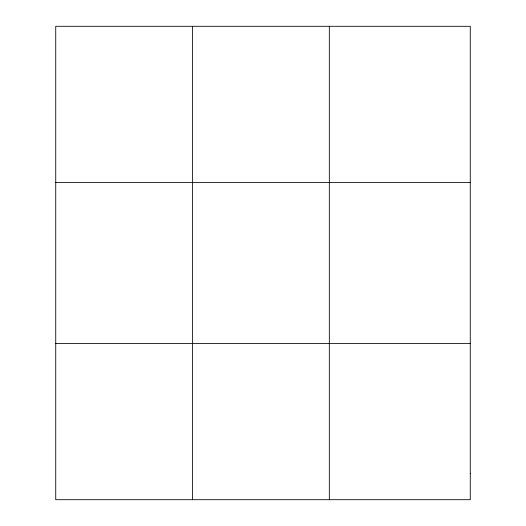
<?xml version="1.0" encoding="UTF-8"?>
<svg xmlns="http://www.w3.org/2000/svg" width="526" height="526" viewBox="0 0 526 526"><rect width="100%" height="100%" fill="white"/><g stroke="black" fill="none" stroke-linecap="round" stroke-linejoin="round"><path stroke-width="0.79" d="M192.529 499.7L192.529 26.3M329.322 499.7L329.322 26.3M55.736 182.522L470.264 182.522M55.736 343.478L470.264 343.478M470.264 473.663L470.264 499.7L55.736 499.7L55.736 26.3L470.264 26.3L470.264 473.663"/></g></svg>
